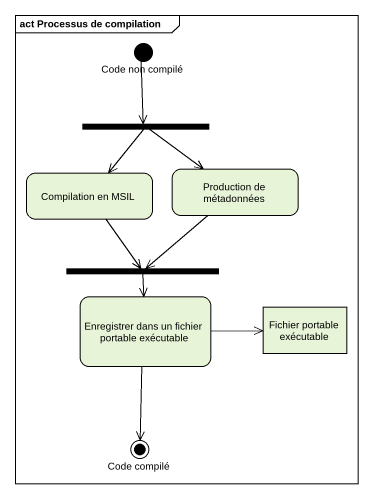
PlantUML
@startuml
mainframe act Processus de compilation
hide empty description
state "Code non compilé" as Code_non_compilé <<start>>
state fork1 <<fork>>
state "Compilation en MSIL" as Compilation_en_MSIL
state "Production de métadonnées" as Production_de_métadonnées
state fork2 <<join>>
state "Enregistrer dans un fichier portable exécutable" as Enregistrer_dans_un_fichier
state "Fichier portable exécutable" as Fichier_portable_exécutable <<object>>
state "Code compilé" as Code_compilé <<end>>
Code_non_compilé --> fork1
fork1 --> Compilation_en_MSIL
fork1 --> Production_de_métadonnées
Compilation_en_MSIL --> fork2
Production_de_métadonnées --> fork2
fork2 --> Enregistrer_dans_un_fichier
Enregistrer_dans_un_fichier -right-> Fichier_portable_exécutable
Enregistrer_dans_un_fichier --> Code_compilé
@enduml
